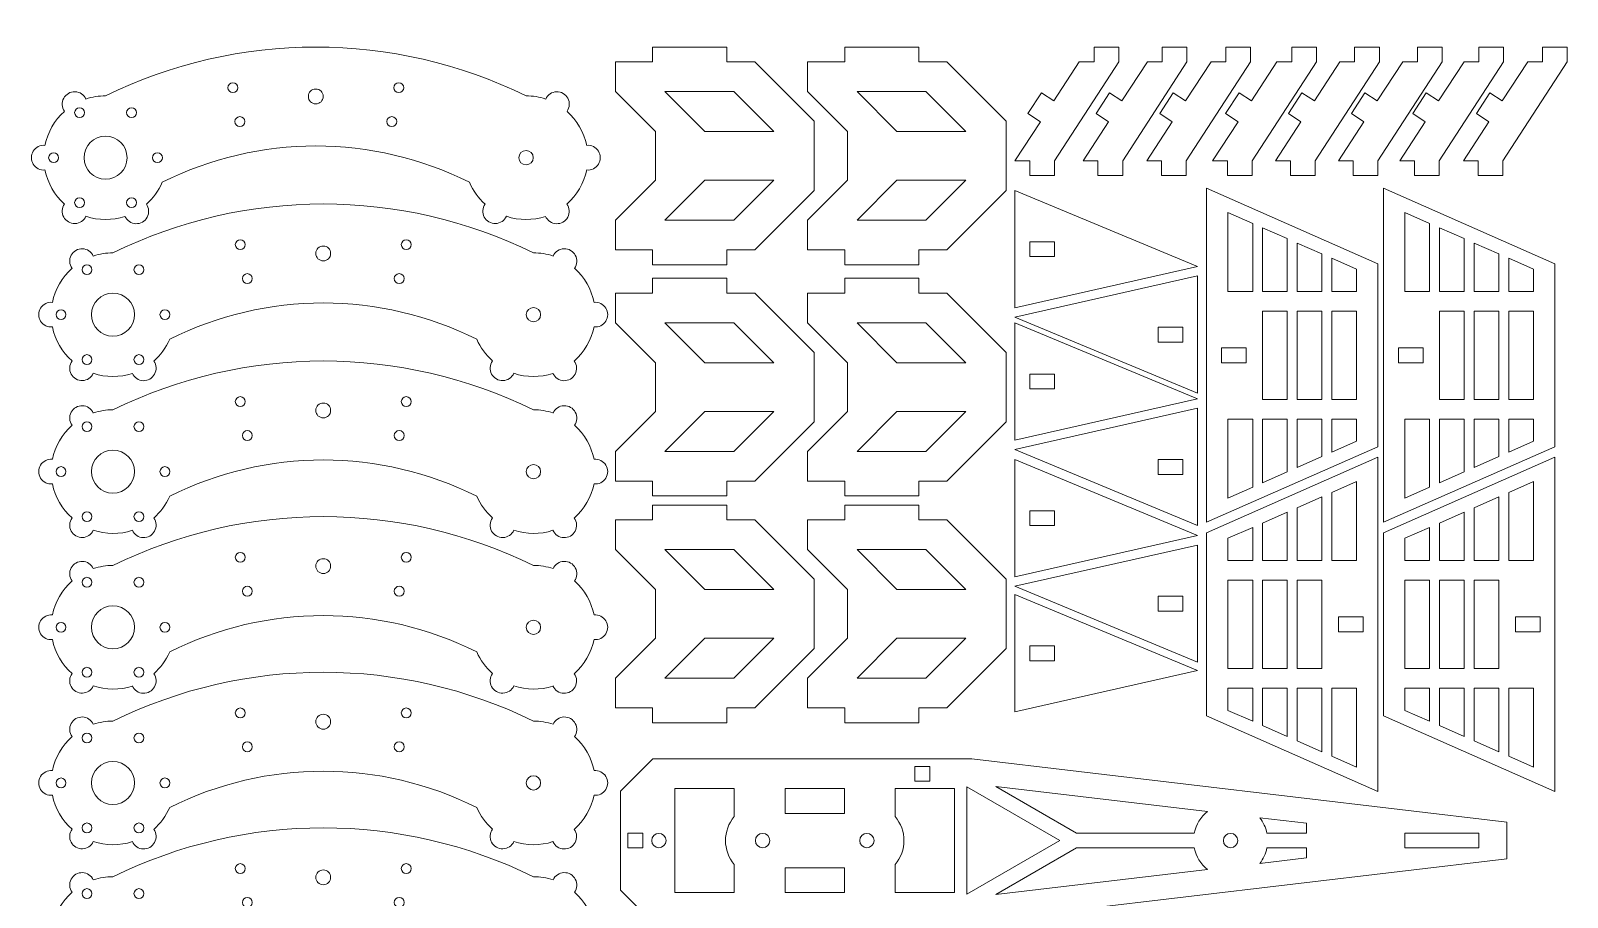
# Model space of a CAD drawing. Header units: millimetres. Extents: x -25 to 568, y -670 to -7.
# Drawn here: x 257.6 to 568.2, y -182.6 to -7.4 of the extents above; entities that cross this region are included whole.
import ezdxf

# ---------------------------------------------------------------- set-up
doc = ezdxf.new("R2010")
doc.units = ezdxf.units.MM
doc.linetypes.add('K5LT32768', pattern=[0])

# ---------------------------------------------------------------- blocks, each defined once
blk = doc.blocks.new('U63')
at = {"color": 5, "linetype": 'K5LT32768', "lineweight": 18, "true_color": 0x0000ff}
for centre, radius in [((298.43, -18.9), 1), ((331.98, -18.9), 1), ((315.2, -20.68), 1.5), ((267.45, -23.95), 1), ((277.95, -23.95), 1), ((299.85, -25.75), 1), ((330.56, -25.75), 1), ((272.7, -33.05), 4.35), ((262.2, -33.05), 1), ((283.2, -33.05), 1), ((357.7, -33.05), 1.45), ((267.45, -42.14), 1), ((277.95, -42.14), 1)]:
    blk.add_circle(centre, radius, dxfattribs=at)
for centre, radius, start, end in [((315.2, -107.13), 96.45, 63.855, 116.145), ((266.45, -22.22), 2.5, 24.2608, 215.7392), ((272.7, -33.05), 12.5, 90, 108.5217), ((357.7, -33.05), 12.5, 71.4783, 90), ((363.95, -22.22), 2.5, 324.2608, 155.7392), ((272.7, -33.05), 12.5, 131.4783, 168.5217), ((357.7, -33.05), 12.5, 11.4783, 48.5217), ((260.2, -33.05), 2.5, 84.2608, 275.7392), ((315.2, -99.88), 69.2, 63.3542, 116.6458), ((370.2, -33.05), 2.5, 264.2608, 95.7392), ((272.7, -33.05), 12.5, 191.4783, 228.5217), ((357.7, -33.05), 12.5, 311.2695, 348.5217), ((272.7, -33.05), 12.5, 311.2695, 336.517), ((357.7, -33.05), 12.5, 203.483, 228.5217), ((266.45, -43.87), 2.5, 144.2608, 335.7392), ((278.91, -43.9), 2.5, 204.052, 35.5303), ((351.45, -43.87), 2.5, 144.2608, 335.7392), ((363.91, -43.9), 2.5, 204.052, 35.5303), ((272.7, -33.05), 12.5, 251.4783, 288.3128), ((357.7, -33.05), 12.5, 251.4783, 288.3128)]:
    blk.add_arc(centre, radius, start, end, dxfattribs=at)
blk = doc.blocks.new('U64')
at = {"color": 5, "linetype": 'K5LT32768', "lineweight": 18, "true_color": 0x0000ff}
for centre, radius in [((299.93, -50.63), 1), ((333.48, -50.63), 1), ((316.7, -52.41), 1.5), ((268.95, -55.69), 1), ((279.45, -55.69), 1), ((301.35, -57.49), 1), ((332.06, -57.49), 1), ((274.2, -64.78), 4.35), ((263.7, -64.78), 1), ((284.7, -64.78), 1), ((359.2, -64.78), 1.45), ((268.95, -73.87), 1), ((279.45, -73.87), 1)]:
    blk.add_circle(centre, radius, dxfattribs=at)
for centre, radius, start, end in [((316.7, -138.86), 96.45, 63.855, 116.145), ((267.95, -53.96), 2.5, 24.2608, 215.7392), ((274.2, -64.78), 12.5, 90, 108.5217), ((359.2, -64.78), 12.5, 71.4783, 90), ((365.45, -53.96), 2.5, 324.2608, 155.7392), ((274.2, -64.78), 12.5, 131.4783, 168.5217), ((359.2, -64.78), 12.5, 11.4783, 48.5217), ((261.7, -64.78), 2.5, 84.2608, 275.7392), ((316.7, -131.61), 69.2, 63.3542, 116.6458), ((371.7, -64.78), 2.5, 264.2608, 95.7392), ((274.2, -64.78), 12.5, 191.4783, 228.5217), ((359.2, -64.78), 12.5, 311.2695, 348.5217), ((274.2, -64.78), 12.5, 311.2695, 336.517), ((359.2, -64.78), 12.5, 203.483, 228.5217), ((267.95, -75.61), 2.5, 144.2608, 335.7392), ((280.41, -75.63), 2.5, 204.052, 35.5303), ((352.95, -75.61), 2.5, 144.2608, 335.7392), ((365.41, -75.63), 2.5, 204.052, 35.5303), ((274.2, -64.78), 12.5, 251.4783, 288.3128), ((359.2, -64.78), 12.5, 251.4783, 288.3128)]:
    blk.add_arc(centre, radius, start, end, dxfattribs=at)
blk = doc.blocks.new('U65')
at = {"color": 5, "linetype": 'K5LT32768', "lineweight": 18, "true_color": 0x0000ff}
for centre, radius in [((299.93, -82.36), 1), ((316.7, -84.15), 1.5), ((333.48, -82.36), 1), ((268.95, -87.42), 1), ((279.45, -87.42), 1), ((301.35, -89.22), 1), ((332.06, -89.22), 1), ((274.2, -96.51), 4.35), ((263.7, -96.51), 1), ((284.7, -96.51), 1), ((359.2, -96.51), 1.45), ((268.95, -105.61), 1), ((279.45, -105.61), 1)]:
    blk.add_circle(centre, radius, dxfattribs=at)
for centre, radius, start, end in [((316.7, -170.6), 96.45, 63.855, 116.145), ((267.95, -85.69), 2.5, 24.2608, 215.7392), ((365.45, -85.69), 2.5, 324.2608, 155.7392), ((274.2, -96.51), 12.5, 90, 108.5217), ((359.2, -96.51), 12.5, 71.4783, 90), ((274.2, -96.51), 12.5, 131.4783, 168.5217), ((359.2, -96.51), 12.5, 11.4783, 48.5217), ((261.7, -96.51), 2.5, 84.2608, 275.7392), ((316.7, -163.35), 69.2, 63.3542, 116.6458), ((371.7, -96.51), 2.5, 264.2608, 95.7392), ((274.2, -96.51), 12.5, 191.4783, 228.5217), ((359.2, -96.51), 12.5, 311.2695, 348.5217), ((274.2, -96.51), 12.5, 311.2695, 336.517), ((359.2, -96.51), 12.5, 203.483, 228.5217), ((267.95, -107.34), 2.5, 144.2608, 335.7392), ((274.2, -96.51), 12.5, 251.4783, 288.3128), ((280.41, -107.36), 2.5, 204.052, 35.5303), ((352.95, -107.34), 2.5, 144.2608, 335.7392), ((359.2, -96.51), 12.5, 251.4783, 288.3128), ((365.41, -107.36), 2.5, 204.052, 35.5303)]:
    blk.add_arc(centre, radius, start, end, dxfattribs=at)
blk = doc.blocks.new('U66')
at = {"color": 5, "linetype": 'K5LT32768', "lineweight": 18, "true_color": 0x0000ff}
for centre, radius in [((299.93, -113.83), 1), ((316.7, -115.61), 1.5), ((333.48, -113.83), 1), ((268.95, -118.88), 1), ((279.45, -118.88), 1), ((301.35, -120.68), 1), ((332.06, -120.68), 1), ((274.2, -127.98), 4.35), ((263.7, -127.98), 1), ((284.7, -127.98), 1), ((359.2, -127.98), 1.45), ((268.95, -137.07), 1), ((279.45, -137.07), 1)]:
    blk.add_circle(centre, radius, dxfattribs=at)
for centre, radius, start, end in [((316.7, -202.06), 96.45, 63.855, 116.145), ((267.95, -117.15), 2.5, 24.2608, 215.7392), ((365.45, -117.15), 2.5, 324.2608, 155.7392), ((274.2, -127.98), 12.5, 90, 108.5217), ((359.2, -127.98), 12.5, 71.4783, 90), ((274.2, -127.98), 12.5, 131.4783, 168.5217), ((359.2, -127.98), 12.5, 11.4783, 48.5217), ((261.7, -127.98), 2.5, 84.2608, 275.7392), ((316.7, -194.81), 69.2, 63.3542, 116.6458), ((371.7, -127.98), 2.5, 264.2608, 95.7392), ((274.2, -127.98), 12.5, 191.4783, 228.5217), ((274.2, -127.98), 12.5, 311.2695, 336.517), ((359.2, -127.98), 12.5, 203.483, 228.5217), ((359.2, -127.98), 12.5, 311.2695, 348.5217), ((267.95, -138.8), 2.5, 144.2608, 335.7392), ((280.41, -138.82), 2.5, 204.052, 35.5303), ((352.95, -138.8), 2.5, 144.2608, 335.7392), ((365.41, -138.82), 2.5, 204.052, 35.5303), ((274.2, -127.98), 12.5, 251.4783, 288.3128), ((359.2, -127.98), 12.5, 251.4783, 288.3128)]:
    blk.add_arc(centre, radius, start, end, dxfattribs=at)
blk = doc.blocks.new('U67')
at = {"color": 5, "linetype": 'K5LT32768', "lineweight": 18, "true_color": 0x0000ff}
for centre, radius in [((299.93, -145.29), 1), ((316.7, -147.07), 1.5), ((333.48, -145.29), 1), ((268.95, -150.35), 1), ((279.45, -150.35), 1), ((301.35, -152.14), 1), ((332.06, -152.14), 1), ((274.2, -159.44), 4.35), ((359.2, -159.44), 1.45), ((263.7, -159.44), 1), ((284.7, -159.44), 1), ((268.95, -168.53), 1), ((279.45, -168.53), 1)]:
    blk.add_circle(centre, radius, dxfattribs=at)
for centre, radius, start, end in [((316.7, -233.52), 96.45, 63.855, 116.145), ((267.95, -148.61), 2.5, 24.2608, 215.7392), ((274.2, -159.44), 12.5, 90, 108.5217), ((359.2, -159.44), 12.5, 71.4783, 90), ((365.45, -148.61), 2.5, 324.2608, 155.7392), ((274.2, -159.44), 12.5, 131.4783, 168.5217), ((359.2, -159.44), 12.5, 11.4783, 48.5217), ((261.7, -159.44), 2.5, 84.2608, 275.7392), ((316.7, -226.27), 69.2, 63.3542, 116.6458), ((371.7, -159.44), 2.5, 264.2608, 95.7392), ((274.2, -159.44), 12.5, 191.4783, 228.5217), ((274.2, -159.44), 12.5, 311.2695, 336.517), ((359.2, -159.44), 12.5, 203.483, 228.5217), ((359.2, -159.44), 12.5, 311.2695, 348.5217), ((267.95, -170.26), 2.5, 144.2608, 335.7392), ((280.41, -170.29), 2.5, 204.052, 35.5303), ((352.95, -170.26), 2.5, 144.2608, 335.7392), ((365.41, -170.29), 2.5, 204.052, 35.5303), ((274.2, -159.44), 12.5, 251.4783, 288.3128), ((359.2, -159.44), 12.5, 251.4783, 288.3128)]:
    blk.add_arc(centre, radius, start, end, dxfattribs=at)
blk = doc.blocks.new('U68')
at = {"color": 5, "linetype": 'K5LT32768', "lineweight": 18, "true_color": 0x0000ff}
for centre, radius in [((299.93, -176.75), 1), ((333.48, -176.75), 1), ((316.7, -178.53), 1.5), ((268.95, -181.81), 1), ((279.45, -181.81), 1), ((301.35, -183.6), 1), ((332.06, -183.6), 1), ((274.2, -190.9), 4.35), ((359.2, -190.9), 1.45), ((263.7, -190.9), 1), ((284.7, -190.9), 1), ((268.95, -199.99), 1), ((279.45, -199.99), 1)]:
    blk.add_circle(centre, radius, dxfattribs=at)
for centre, radius, start, end in [((316.7, -264.98), 96.45, 63.855, 116.145), ((267.95, -180.07), 2.5, 24.2608, 215.7392), ((274.2, -190.9), 12.5, 90, 108.5217), ((359.2, -190.9), 12.5, 71.4783, 90), ((365.45, -180.07), 2.5, 324.2608, 155.7392), ((274.2, -190.9), 12.5, 131.4783, 168.5217), ((359.2, -190.9), 12.5, 11.4783, 48.5217), ((261.7, -190.9), 2.5, 84.2608, 275.7392), ((316.7, -257.73), 69.2, 63.3542, 116.6458), ((371.7, -190.9), 2.5, 264.2608, 95.7392), ((274.2, -190.9), 12.5, 191.4783, 228.5217), ((359.2, -190.9), 12.5, 311.2695, 348.5217), ((274.2, -190.9), 12.5, 311.2695, 336.517), ((359.2, -190.9), 12.5, 203.483, 228.5217), ((267.95, -201.73), 2.5, 144.2608, 335.7392), ((280.41, -201.75), 2.5, 204.052, 35.5303), ((352.95, -201.73), 2.5, 144.2608, 335.7392), ((365.41, -201.75), 2.5, 204.052, 35.5303), ((274.2, -190.9), 12.5, 251.4783, 288.3128), ((359.2, -190.9), 12.5, 251.4783, 288.3128)]:
    blk.add_arc(centre, radius, start, end, dxfattribs=at)
blk = doc.blocks.new('U75')
at = {"color": 5, "linetype": 'K5LT32768', "lineweight": 18, "true_color": 0x0000ff}
for p, q in [((383.27, -13.68), (383.27, -10.68)), ((398.27, -10.68), (383.27, -10.68)), ((398.27, -13.68), (398.27, -10.68)), ((375.77, -13.68), (383.27, -13.68)), ((375.77, -13.68), (375.77, -19.68)), ((398.27, -13.68), (403.91, -13.68)), ((403.91, -13.68), (415.91, -25.68)), ((375.77, -19.68), (383.84, -27.75)), ((385.77, -19.68), (399.7, -19.68)), ((385.77, -19.68), (393.84, -27.75)), ((399.7, -19.68), (407.77, -27.75)), ((383.84, -27.75), (383.84, -37.61)), ((393.84, -27.75), (407.77, -27.75)), ((415.91, -25.68), (415.91, -39.68)), ((375.77, -45.68), (383.84, -37.61)), ((385.77, -45.68), (393.84, -37.61)), ((407.77, -37.61), (393.84, -37.61)), ((399.7, -45.68), (407.77, -37.61)), ((403.91, -51.68), (415.91, -39.68)), ((375.77, -45.68), (375.77, -51.68)), ((385.77, -45.68), (399.7, -45.68)), ((383.27, -51.68), (375.77, -51.68)), ((383.27, -51.68), (383.27, -54.68)), ((403.91, -51.68), (398.27, -51.68)), ((398.27, -51.68), (398.27, -54.68)), ((383.27, -54.68), (398.27, -54.68))]:
    blk.add_line(p, q, dxfattribs=at)
blk = doc.blocks.new('U76')
at = {"color": 5, "linetype": 'K5LT32768', "lineweight": 18, "true_color": 0x0000ff}
for p, q in [((383.27, -60.43), (383.27, -57.43)), ((398.27, -57.43), (383.27, -57.43)), ((398.27, -60.43), (398.27, -57.43)), ((375.77, -60.43), (383.27, -60.43)), ((375.77, -60.43), (375.77, -66.43)), ((398.27, -60.43), (403.91, -60.43)), ((403.91, -60.43), (415.91, -72.43)), ((375.77, -66.43), (383.84, -74.5)), ((385.77, -66.43), (399.7, -66.43)), ((385.77, -66.43), (393.84, -74.5)), ((399.7, -66.43), (407.77, -74.5)), ((383.84, -74.5), (383.84, -84.36)), ((393.84, -74.5), (407.77, -74.5)), ((415.91, -72.43), (415.91, -86.43)), ((375.77, -92.43), (383.84, -84.36)), ((385.77, -92.43), (393.84, -84.36)), ((407.77, -84.36), (393.84, -84.36)), ((399.7, -92.43), (407.77, -84.36)), ((403.91, -98.43), (415.91, -86.43)), ((375.77, -92.43), (375.77, -98.43)), ((385.77, -92.43), (399.7, -92.43)), ((383.27, -98.43), (375.77, -98.43)), ((383.27, -98.43), (383.27, -101.43)), ((403.91, -98.43), (398.27, -98.43)), ((398.27, -98.43), (398.27, -101.43)), ((383.27, -101.43), (398.27, -101.43))]:
    blk.add_line(p, q, dxfattribs=at)
blk = doc.blocks.new('U77')
at = {"color": 5, "linetype": 'K5LT32768', "lineweight": 18, "true_color": 0x0000ff}
for p, q in [((383.27, -106.28), (383.27, -103.28)), ((398.27, -103.28), (383.27, -103.28)), ((398.27, -106.28), (398.27, -103.28)), ((375.77, -106.28), (383.27, -106.28)), ((375.77, -106.28), (375.77, -112.28)), ((398.27, -106.28), (403.91, -106.28)), ((403.91, -106.28), (415.91, -118.28)), ((375.77, -112.28), (383.84, -120.35)), ((385.77, -112.28), (399.7, -112.28)), ((385.77, -112.28), (393.84, -120.35)), ((399.7, -112.28), (407.77, -120.35)), ((383.84, -120.35), (383.84, -130.21)), ((393.84, -120.35), (407.77, -120.35)), ((415.91, -118.28), (415.91, -132.28)), ((375.77, -138.28), (383.84, -130.21)), ((385.77, -138.28), (393.84, -130.21)), ((407.77, -130.21), (393.84, -130.21)), ((399.7, -138.28), (407.77, -130.21)), ((403.91, -144.28), (415.91, -132.28)), ((375.77, -138.28), (375.77, -144.28)), ((385.77, -138.28), (399.7, -138.28)), ((383.27, -144.28), (375.77, -144.28)), ((383.27, -144.28), (383.27, -147.28)), ((403.91, -144.28), (398.27, -144.28)), ((398.27, -144.28), (398.27, -147.28)), ((383.27, -147.28), (398.27, -147.28))]:
    blk.add_line(p, q, dxfattribs=at)
blk = doc.blocks.new('U78')
at = {"color": 5, "linetype": 'K5LT32768', "lineweight": 18, "true_color": 0x0000ff}
for p, q in [((422.1, -13.68), (422.1, -10.68)), ((437.1, -10.68), (422.1, -10.68)), ((437.1, -13.68), (437.1, -10.68)), ((414.6, -13.68), (422.1, -13.68)), ((414.6, -13.68), (414.6, -19.68)), ((437.1, -13.68), (442.74, -13.68)), ((442.74, -13.68), (454.74, -25.68)), ((414.6, -19.68), (422.67, -27.75)), ((424.6, -19.68), (438.53, -19.68)), ((424.6, -19.68), (432.67, -27.75)), ((438.53, -19.68), (446.6, -27.75)), ((422.67, -27.75), (422.67, -37.61)), ((432.67, -27.75), (446.6, -27.75)), ((454.74, -25.68), (454.74, -39.68)), ((414.6, -45.68), (422.67, -37.61)), ((424.6, -45.68), (432.67, -37.61)), ((446.6, -37.61), (432.67, -37.61)), ((438.53, -45.68), (446.6, -37.61)), ((442.74, -51.68), (454.74, -39.68)), ((414.6, -45.68), (414.6, -51.68)), ((424.6, -45.68), (438.53, -45.68)), ((422.1, -51.68), (414.6, -51.68)), ((422.1, -51.68), (422.1, -54.68)), ((442.74, -51.68), (437.1, -51.68)), ((437.1, -51.68), (437.1, -54.68)), ((422.1, -54.68), (437.1, -54.68))]:
    blk.add_line(p, q, dxfattribs=at)
blk = doc.blocks.new('U79')
at = {"color": 5, "linetype": 'K5LT32768', "lineweight": 18, "true_color": 0x0000ff}
for p, q in [((422.1, -60.43), (422.1, -57.43)), ((437.1, -57.43), (422.1, -57.43)), ((437.1, -60.43), (437.1, -57.43)), ((414.6, -60.43), (422.1, -60.43)), ((414.6, -60.43), (414.6, -66.43)), ((437.1, -60.43), (442.74, -60.43)), ((442.74, -60.43), (454.74, -72.43)), ((414.6, -66.43), (422.67, -74.5)), ((424.6, -66.43), (438.53, -66.43)), ((424.6, -66.43), (432.67, -74.5)), ((438.53, -66.43), (446.6, -74.5)), ((422.67, -74.5), (422.67, -84.36)), ((432.67, -74.5), (446.6, -74.5)), ((454.74, -72.43), (454.74, -86.43)), ((414.6, -92.43), (422.67, -84.36)), ((424.6, -92.43), (432.67, -84.36)), ((446.6, -84.36), (432.67, -84.36)), ((438.53, -92.43), (446.6, -84.36)), ((442.74, -98.43), (454.74, -86.43)), ((414.6, -92.43), (414.6, -98.43)), ((424.6, -92.43), (438.53, -92.43)), ((422.1, -98.43), (414.6, -98.43)), ((422.1, -98.43), (422.1, -101.43)), ((442.74, -98.43), (437.1, -98.43)), ((437.1, -98.43), (437.1, -101.43)), ((422.1, -101.43), (437.1, -101.43))]:
    blk.add_line(p, q, dxfattribs=at)
blk = doc.blocks.new('U80')
at = {"color": 5, "linetype": 'K5LT32768', "lineweight": 18, "true_color": 0x0000ff}
for p, q in [((422.1, -106.28), (422.1, -103.28)), ((437.1, -103.28), (422.1, -103.28)), ((437.1, -106.28), (437.1, -103.28)), ((414.6, -106.28), (422.1, -106.28)), ((414.6, -106.28), (414.6, -112.28)), ((437.1, -106.28), (442.74, -106.28)), ((442.74, -106.28), (454.74, -118.28)), ((414.6, -112.28), (422.67, -120.35)), ((424.6, -112.28), (438.53, -112.28)), ((424.6, -112.28), (432.67, -120.35)), ((438.53, -112.28), (446.6, -120.35)), ((422.67, -120.35), (422.67, -130.21)), ((432.67, -120.35), (446.6, -120.35)), ((454.74, -118.28), (454.74, -132.28)), ((414.6, -138.28), (422.67, -130.21)), ((424.6, -138.28), (432.67, -130.21)), ((446.6, -130.21), (432.67, -130.21)), ((438.53, -138.28), (446.6, -130.21)), ((442.74, -144.28), (454.74, -132.28)), ((414.6, -138.28), (414.6, -144.28)), ((424.6, -138.28), (438.53, -138.28)), ((422.1, -144.28), (414.6, -144.28)), ((422.1, -144.28), (422.1, -147.28)), ((442.74, -144.28), (437.1, -144.28)), ((437.1, -144.28), (437.1, -147.28)), ((422.1, -147.28), (437.1, -147.28))]:
    blk.add_line(p, q, dxfattribs=at)

msp = doc.modelspace()

# ---------------------------------------------------------------- linework, layer by layer
at = {"color": 5, "linetype": 'K5LT32768', "lineweight": 18, "true_color": 0x0000ff}
for p, q in [((472.51, -13.68), (472.51, -10.68)), ((472.51, -10.68), (477.51, -10.68)), ((477.51, -10.68), (477.51, -13.68)), ((486.29, -13.68), (486.29, -10.68)), ((486.29, -10.68), (491.29, -10.68)), ((491.29, -10.68), (491.29, -13.68)), ((499.15, -13.68), (499.15, -10.68)), ((499.15, -10.68), (504.15, -10.68)), ((504.15, -10.68), (504.15, -13.68)), ((512.48, -13.68), (512.48, -10.68)), ((512.48, -10.68), (517.48, -10.68)), ((517.48, -10.68), (517.48, -13.68)), ((525.18, -13.68), (525.18, -10.68)), ((525.18, -10.68), (530.18, -10.68)), ((530.18, -10.68), (530.18, -13.68)), ((537.89, -13.68), (537.89, -10.68)), ((537.89, -10.68), (542.89, -10.68)), ((542.89, -10.68), (542.89, -13.68)), ((550.29, -13.68), (550.29, -10.68)), ((550.29, -10.68), (555.29, -10.68)), ((555.29, -10.68), (555.29, -13.68)), ((563.16, -13.68), (563.16, -10.68)), ((563.16, -10.68), (568.16, -10.68)), ((568.16, -10.68), (568.16, -13.68)), ((464.37, -21.58), (469.51, -13.68)), ((464.51, -33.68), (477.51, -13.68)), ((469.51, -13.68), (472.51, -13.68)), ((478.15, -21.58), (483.29, -13.68)), ((478.29, -33.68), (491.29, -13.68)), ((483.29, -13.68), (486.29, -13.68)), ((491.02, -21.58), (496.15, -13.68)), ((491.15, -33.68), (504.15, -13.68)), ((496.15, -13.68), (499.15, -13.68)), ((504.34, -21.58), (509.48, -13.68)), ((504.48, -33.68), (517.48, -13.68)), ((509.48, -13.68), (512.48, -13.68)), ((517.05, -21.58), (522.18, -13.68)), ((517.18, -33.68), (530.18, -13.68)), ((522.18, -13.68), (525.18, -13.68)), ((529.75, -21.58), (534.89, -13.68)), ((529.89, -33.68), (542.89, -13.68)), ((534.89, -13.68), (537.89, -13.68)), ((542.16, -21.58), (547.29, -13.68)), ((542.29, -33.68), (555.29, -13.68)), ((547.29, -13.68), (550.29, -13.68)), ((555.02, -21.58), (560.16, -13.68)), ((555.16, -33.68), (568.16, -13.68)), ((560.16, -13.68), (563.16, -13.68)), ((459.13, -24.14), (461.86, -19.95)), ((461.86, -19.95), (464.37, -21.58)), ((472.91, -24.14), (475.64, -19.95)), ((475.64, -19.95), (478.15, -21.58)), ((485.78, -24.14), (488.5, -19.95)), ((488.5, -19.95), (491.02, -21.58)), ((499.1, -24.14), (501.82, -19.95)), ((501.82, -19.95), (504.34, -21.58)), ((511.81, -24.14), (514.53, -19.95)), ((514.53, -19.95), (517.05, -21.58)), ((524.51, -24.14), (527.24, -19.95)), ((527.24, -19.95), (529.75, -21.58)), ((536.92, -24.14), (539.64, -19.95)), ((539.64, -19.95), (542.16, -21.58)), ((549.78, -24.14), (552.5, -19.95)), ((552.5, -19.95), (555.02, -21.58)), ((459.13, -24.14), (461.65, -25.78)), ((472.91, -24.14), (475.43, -25.78)), ((485.78, -24.14), (488.29, -25.78)), ((499.1, -24.14), (501.61, -25.78)), ((511.81, -24.14), (514.32, -25.78)), ((524.51, -24.14), (527.03, -25.78)), ((536.92, -24.14), (539.43, -25.78)), ((549.78, -24.14), (552.29, -25.78)), ((456.51, -33.68), (461.65, -25.78)), ((470.29, -33.68), (475.43, -25.78)), ((483.15, -33.68), (488.29, -25.78)), ((496.48, -33.68), (501.61, -25.78)), ((509.18, -33.68), (514.32, -25.78)), ((521.89, -33.68), (527.03, -25.78)), ((534.29, -33.68), (539.43, -25.78)), ((547.16, -33.68), (552.29, -25.78)), ((459.51, -33.68), (456.51, -33.68)), ((459.51, -36.68), (459.51, -33.68)), ((464.51, -33.68), (464.51, -36.68)), ((473.29, -33.68), (470.29, -33.68)), ((473.29, -36.68), (473.29, -33.68)), ((478.29, -33.68), (478.29, -36.68)), ((486.15, -33.68), (483.15, -33.68)), ((486.15, -36.68), (486.15, -33.68)), ((491.15, -33.68), (491.15, -36.68)), ((499.48, -33.68), (496.48, -33.68)), ((499.48, -36.68), (499.48, -33.68)), ((504.48, -33.68), (504.48, -36.68)), ((512.18, -33.68), (509.18, -33.68)), ((512.18, -36.68), (512.18, -33.68)), ((517.18, -33.68), (517.18, -36.68)), ((524.89, -33.68), (521.89, -33.68)), ((524.89, -36.68), (524.89, -33.68)), ((529.89, -33.68), (529.89, -36.68)), ((537.29, -33.68), (534.29, -33.68)), ((537.29, -36.68), (537.29, -33.68)), ((542.29, -33.68), (542.29, -36.68)), ((550.16, -33.68), (547.16, -33.68)), ((550.16, -36.68), (550.16, -33.68)), ((555.16, -33.68), (555.16, -36.68)), ((464.51, -36.68), (459.51, -36.68)), ((478.29, -36.68), (473.29, -36.68)), ((491.15, -36.68), (486.15, -36.68)), ((504.48, -36.68), (499.48, -36.68)), ((517.18, -36.68), (512.18, -36.68)), ((529.89, -36.68), (524.89, -36.68)), ((542.29, -36.68), (537.29, -36.68)), ((555.16, -36.68), (550.16, -36.68)), ((493.44, -55.04), (456.51, -39.68)), ((456.51, -63.38), (456.51, -39.68)), ((495.25, -39.22), (495.25, -106.76)), ((529.89, -54.51), (495.25, -39.22)), ((531.02, -39.22), (531.02, -106.76)), ((565.66, -54.51), (531.02, -39.22)), ((499.57, -44.13), (499.57, -60.07)), ((499.57, -44.13), (504.57, -46.33)), ((504.57, -60.07), (504.57, -46.33)), ((535.34, -44.13), (535.34, -60.07)), ((535.34, -44.13), (540.34, -46.33)), ((540.34, -60.07), (540.34, -46.33)), ((506.57, -47.22), (506.57, -60.07)), ((506.57, -47.22), (511.57, -49.42)), ((511.57, -60.07), (511.57, -49.42)), ((542.34, -47.22), (542.34, -60.07)), ((542.34, -47.22), (547.34, -49.42)), ((547.34, -60.07), (547.34, -49.42)), ((459.51, -50.03), (464.51, -50.03)), ((459.51, -53.03), (459.51, -50.03)), ((464.51, -50.03), (464.51, -53.03)), ((513.57, -50.3), (513.57, -60.07)), ((513.57, -50.3), (518.57, -52.51)), ((518.57, -60.07), (518.57, -52.51)), ((549.34, -50.3), (549.34, -60.07)), ((549.34, -50.3), (554.34, -52.51)), ((554.34, -60.07), (554.34, -52.51)), ((456.51, -63.38), (493.44, -55.04)), ((464.51, -53.03), (459.51, -53.03)), ((520.57, -53.39), (520.57, -60.07)), ((520.57, -53.39), (525.57, -55.6)), ((525.57, -60.07), (525.57, -55.6)), ((529.89, -91.47), (529.89, -54.51)), ((556.34, -53.39), (556.34, -60.07)), ((556.34, -53.39), (561.34, -55.6)), ((561.34, -60.07), (561.34, -55.6)), ((565.66, -91.47), (565.66, -54.51)), ((493.44, -56.96), (456.51, -65.31)), ((493.44, -56.96), (493.44, -80.67)), ((499.57, -60.07), (504.57, -60.07)), ((506.57, -60.07), (511.57, -60.07)), ((513.57, -60.07), (518.57, -60.07)), ((520.57, -60.07), (525.57, -60.07)), ((535.34, -60.07), (540.34, -60.07)), ((542.34, -60.07), (547.34, -60.07)), ((549.34, -60.07), (554.34, -60.07)), ((556.34, -60.07), (561.34, -60.07)), ((506.57, -64.06), (511.57, -64.06)), ((506.57, -64.06), (506.57, -81.92)), ((511.57, -81.92), (511.57, -64.06)), ((513.57, -64.06), (518.57, -64.06)), ((513.57, -64.06), (513.57, -81.92)), ((518.57, -81.92), (518.57, -64.06)), ((520.57, -64.06), (525.57, -64.06)), ((520.57, -64.06), (520.57, -81.92)), ((525.57, -81.92), (525.57, -64.06)), ((542.34, -64.06), (547.34, -64.06)), ((542.34, -64.06), (542.34, -81.92)), ((547.34, -81.92), (547.34, -64.06)), ((549.34, -64.06), (554.34, -64.06)), ((549.34, -64.06), (549.34, -81.92)), ((554.34, -81.92), (554.34, -64.06)), ((556.34, -64.06), (561.34, -64.06)), ((556.34, -64.06), (556.34, -81.92)), ((561.34, -81.92), (561.34, -64.06)), ((456.51, -65.31), (493.44, -80.67)), ((493.44, -81.79), (456.51, -66.43)), ((456.51, -90.13), (456.51, -66.43)), ((485.44, -70.32), (485.44, -67.32)), ((485.44, -67.32), (490.44, -67.32)), ((490.44, -67.32), (490.44, -70.32)), ((490.44, -70.32), (485.44, -70.32)), ((498.25, -71.49), (503.25, -71.49)), ((498.25, -74.49), (498.25, -71.49)), ((503.25, -74.49), (498.25, -74.49)), ((503.25, -71.49), (503.25, -74.49)), ((534.02, -71.49), (539.02, -71.49)), ((534.02, -74.49), (534.02, -71.49)), ((539.02, -74.49), (534.02, -74.49)), ((539.02, -71.49), (539.02, -74.49)), ((459.51, -76.78), (464.51, -76.78)), ((459.51, -79.78), (459.51, -76.78)), ((464.51, -76.78), (464.51, -79.78)), ((464.51, -79.78), (459.51, -79.78)), ((456.51, -90.13), (493.44, -81.79)), ((493.44, -83.71), (456.51, -92.06)), ((493.44, -83.71), (493.44, -107.42)), ((506.57, -81.92), (511.57, -81.92)), ((513.57, -81.92), (518.57, -81.92)), ((520.57, -81.92), (525.57, -81.92)), ((542.34, -81.92), (547.34, -81.92)), ((549.34, -81.92), (554.34, -81.92)), ((556.34, -81.92), (561.34, -81.92)), ((499.57, -85.9), (504.57, -85.9)), ((499.57, -85.9), (499.57, -101.85)), ((504.57, -99.64), (504.57, -85.9)), ((506.57, -85.9), (511.57, -85.9)), ((506.57, -85.9), (506.57, -98.76)), ((511.57, -96.56), (511.57, -85.9)), ((513.57, -85.9), (518.57, -85.9)), ((513.57, -95.67), (513.57, -85.9)), ((518.57, -85.9), (518.57, -93.47)), ((520.57, -85.9), (525.57, -85.9)), ((520.57, -85.9), (520.57, -92.58)), ((525.57, -90.38), (525.57, -85.9)), ((535.34, -85.9), (540.34, -85.9)), ((535.34, -85.9), (535.34, -101.85)), ((540.34, -99.64), (540.34, -85.9)), ((542.34, -85.9), (547.34, -85.9)), ((542.34, -85.9), (542.34, -98.76)), ((547.34, -96.56), (547.34, -85.9)), ((549.34, -85.9), (554.34, -85.9)), ((549.34, -95.67), (549.34, -85.9)), ((554.34, -85.9), (554.34, -93.47)), ((556.34, -85.9), (561.34, -85.9)), ((556.34, -85.9), (556.34, -92.58)), ((561.34, -90.38), (561.34, -85.9)), ((456.51, -92.06), (493.44, -107.42)), ((529.89, -91.47), (495.25, -106.76)), ((520.57, -92.58), (525.57, -90.38)), ((565.66, -91.47), (531.02, -106.76)), ((556.34, -92.58), (561.34, -90.38)), ((493.44, -109.43), (456.51, -94.07)), ((456.51, -117.77), (456.51, -94.07)), ((485.44, -97.07), (485.44, -94.07)), ((485.44, -94.07), (490.44, -94.07)), ((490.44, -94.07), (490.44, -97.07)), ((495.25, -108.89), (529.89, -93.61)), ((513.57, -95.67), (518.57, -93.47)), ((529.89, -161.14), (529.89, -93.61)), ((531.02, -108.89), (565.66, -93.61)), ((549.34, -95.67), (554.34, -93.47)), ((565.66, -161.14), (565.66, -93.61)), ((490.44, -97.07), (485.44, -97.07)), ((506.57, -98.76), (511.57, -96.56)), ((525.57, -98.52), (520.57, -100.72)), ((525.57, -114.46), (525.57, -98.52)), ((542.34, -98.76), (547.34, -96.56)), ((561.34, -98.52), (556.34, -100.72)), ((561.34, -114.46), (561.34, -98.52)), ((499.57, -101.85), (504.57, -99.64)), ((518.57, -101.6), (513.57, -103.81)), ((518.57, -114.46), (518.57, -101.6)), ((520.57, -100.72), (520.57, -114.46)), ((535.34, -101.85), (540.34, -99.64)), ((554.34, -101.6), (549.34, -103.81)), ((554.34, -114.46), (554.34, -101.6)), ((556.34, -100.72), (556.34, -114.46)), ((459.51, -104.42), (464.51, -104.42)), ((459.51, -107.42), (459.51, -104.42)), ((464.51, -104.42), (464.51, -107.42)), ((511.57, -104.69), (506.57, -106.9)), ((511.57, -104.69), (511.57, -114.46)), ((513.57, -103.81), (513.57, -114.46)), ((547.34, -104.69), (542.34, -106.9)), ((547.34, -104.69), (547.34, -114.46)), ((549.34, -103.81), (549.34, -114.46)), ((464.51, -107.42), (459.51, -107.42)), ((504.57, -107.78), (499.57, -109.99)), ((504.57, -114.46), (504.57, -107.78)), ((506.57, -114.46), (506.57, -106.9)), ((540.34, -107.78), (535.34, -109.99)), ((540.34, -114.46), (540.34, -107.78)), ((542.34, -114.46), (542.34, -106.9)), ((456.51, -117.77), (493.44, -109.43)), ((493.44, -111.35), (456.51, -119.7)), ((493.44, -111.35), (493.44, -135.06)), ((495.25, -108.89), (495.25, -145.86)), ((499.57, -109.99), (499.57, -114.46)), ((531.02, -108.89), (531.02, -145.86)), ((535.34, -109.99), (535.34, -114.46)), ((504.57, -114.46), (499.57, -114.46)), ((511.57, -114.46), (506.57, -114.46)), ((518.57, -114.46), (513.57, -114.46)), ((525.57, -114.46), (520.57, -114.46)), ((540.34, -114.46), (535.34, -114.46)), ((547.34, -114.46), (542.34, -114.46)), ((554.34, -114.46), (549.34, -114.46)), ((561.34, -114.46), (556.34, -114.46)), ((456.51, -119.7), (493.44, -135.06)), ((504.57, -118.45), (499.57, -118.45)), ((499.57, -118.45), (499.57, -136.3)), ((504.57, -136.3), (504.57, -118.45)), ((511.57, -118.45), (506.57, -118.45)), ((506.57, -118.45), (506.57, -136.3)), ((511.57, -136.3), (511.57, -118.45)), ((518.57, -118.45), (513.57, -118.45)), ((513.57, -118.45), (513.57, -136.3)), ((518.57, -136.3), (518.57, -118.45)), ((540.34, -118.45), (535.34, -118.45)), ((535.34, -118.45), (535.34, -136.3)), ((540.34, -136.3), (540.34, -118.45)), ((547.34, -118.45), (542.34, -118.45)), ((542.34, -118.45), (542.34, -136.3)), ((547.34, -136.3), (547.34, -118.45)), ((554.34, -118.45), (549.34, -118.45)), ((549.34, -118.45), (549.34, -136.3)), ((554.34, -136.3), (554.34, -118.45)), ((493.44, -136.74), (456.51, -121.38)), ((456.51, -145.08), (456.51, -121.38)), ((485.44, -124.71), (485.44, -121.71)), ((485.44, -121.71), (490.44, -121.71)), ((490.44, -121.71), (490.44, -124.71)), ((490.44, -124.71), (485.44, -124.71)), ((521.89, -128.88), (521.89, -125.88)), ((521.89, -125.88), (526.89, -125.88)), ((526.89, -125.88), (526.89, -128.88)), ((557.66, -128.88), (557.66, -125.88)), ((557.66, -125.88), (562.66, -125.88)), ((562.66, -125.88), (562.66, -128.88)), ((526.89, -128.88), (521.89, -128.88)), ((562.66, -128.88), (557.66, -128.88)), ((459.51, -131.73), (464.51, -131.73)), ((459.51, -134.73), (459.51, -131.73)), ((464.51, -131.73), (464.51, -134.73)), ((464.51, -134.73), (459.51, -134.73)), ((504.57, -136.3), (499.57, -136.3)), ((511.57, -136.3), (506.57, -136.3)), ((518.57, -136.3), (513.57, -136.3)), ((540.34, -136.3), (535.34, -136.3)), ((547.34, -136.3), (542.34, -136.3)), ((554.34, -136.3), (549.34, -136.3)), ((456.51, -145.08), (493.44, -136.74)), ((504.57, -140.29), (499.57, -140.29)), ((499.57, -140.29), (499.57, -144.77)), ((504.57, -146.97), (504.57, -140.29)), ((511.57, -140.29), (506.57, -140.29)), ((506.57, -140.29), (506.57, -147.86)), ((511.57, -150.06), (511.57, -140.29)), ((518.57, -140.29), (513.57, -140.29)), ((513.57, -140.29), (513.57, -150.94)), ((518.57, -153.15), (518.57, -140.29)), ((525.57, -140.29), (520.57, -140.29)), ((520.57, -140.29), (520.57, -154.03)), ((525.57, -156.24), (525.57, -140.29)), ((540.34, -140.29), (535.34, -140.29)), ((535.34, -140.29), (535.34, -144.77)), ((540.34, -146.97), (540.34, -140.29)), ((547.34, -140.29), (542.34, -140.29)), ((542.34, -140.29), (542.34, -147.86)), ((547.34, -150.06), (547.34, -140.29)), ((554.34, -140.29), (549.34, -140.29)), ((549.34, -140.29), (549.34, -150.94)), ((554.34, -153.15), (554.34, -140.29)), ((561.34, -140.29), (556.34, -140.29)), ((556.34, -140.29), (556.34, -154.03)), ((561.34, -156.24), (561.34, -140.29)), ((495.25, -145.86), (529.89, -161.14)), ((504.57, -146.97), (499.57, -144.77)), ((531.02, -145.86), (565.66, -161.14)), ((540.34, -146.97), (535.34, -144.77)), ((511.57, -150.06), (506.57, -147.86)), ((547.34, -150.06), (542.34, -147.86)), ((518.57, -153.15), (513.57, -150.94)), ((554.34, -153.15), (549.34, -150.94)), ((376.79, -161.09), (383.29, -154.59)), ((383.29, -154.59), (447.79, -154.59)), ((447.79, -154.59), (555.93, -167.37)), ((525.57, -156.24), (520.57, -154.03)), ((561.34, -156.24), (556.34, -154.03)), ((436.29, -156.09), (439.29, -156.09)), ((436.29, -156.09), (436.29, -159.09)), ((439.29, -156.09), (439.29, -159.09)), ((376.79, -161.09), (376.79, -181.09)), ((387.79, -160.59), (387.79, -181.59)), ((387.79, -160.59), (399.79, -160.59)), ((399.79, -160.59), (399.79, -166.23)), ((422.04, -160.59), (410.04, -160.59)), ((410.04, -160.59), (410.04, -165.59)), ((422.04, -160.59), (422.04, -165.59)), ((432.29, -160.59), (432.29, -166.23)), ((444.29, -160.59), (432.29, -160.59)), ((436.29, -159.09), (439.29, -159.09)), ((444.29, -160.59), (444.29, -181.59)), ((446.79, -160.25), (446.79, -181.93)), ((446.79, -160.25), (465.56, -171.09)), ((452.64, -160.16), (495.43, -165.22)), ((452.64, -160.16), (468.97, -169.59)), ((410.04, -165.59), (422.04, -165.59)), ((515.48, -167.59), (506.01, -166.47)), ((515.48, -167.59), (515.48, -169.59)), ((555.93, -167.37), (555.93, -174.81)), ((378.29, -169.59), (378.29, -172.59)), ((378.29, -169.59), (381.29, -169.59)), ((381.29, -169.59), (381.29, -172.59)), ((468.97, -169.59), (492.75, -169.59)), ((507.45, -169.59), (515.48, -169.59)), ((535.29, -169.59), (535.29, -172.59)), ((550.29, -169.59), (535.29, -169.59)), ((550.29, -169.59), (550.29, -172.59)), ((378.29, -172.59), (381.29, -172.59)), ((446.79, -181.93), (465.56, -171.09)), ((452.64, -182.02), (468.97, -172.59)), ((492.75, -172.59), (468.97, -172.59)), ((515.48, -172.59), (507.45, -172.59)), ((515.48, -172.59), (515.48, -174.59)), ((550.29, -172.59), (535.29, -172.59)), ((399.79, -175.95), (399.79, -181.59)), ((410.04, -176.59), (410.04, -181.59)), ((422.04, -176.59), (410.04, -176.59)), ((422.04, -176.59), (422.04, -181.59)), ((432.29, -175.95), (432.29, -181.59)), ((555.93, -174.81), (447.79, -187.59)), ((495.43, -176.96), (452.64, -182.02)), ((506.01, -175.71), (515.48, -174.59)), ((383.29, -187.59), (376.79, -181.09)), ((387.79, -181.59), (399.79, -181.59)), ((422.04, -181.59), (410.04, -181.59)), ((444.29, -181.59), (432.29, -181.59))]:
    msp.add_line(p, q, dxfattribs=at)
for centre in [(384.54, -171.09), (405.51, -171.09), (426.58, -171.09), (500.1, -171.09)]:
    msp.add_circle(centre, 1.45, dxfattribs=at)
for centre, start, end in [((405.51, -171.09), 139.6287, 220.3713), ((426.58, -171.09), 319.6287, 40.3713), ((500.1, -171.09), 128.4958, 168.463), ((500.1, -171.09), 11.537, 38.024), ((500.1, -171.09), 191.537, 231.5042), ((500.1, -171.09), 321.976, 348.463)]:
    msp.add_arc(centre, 7.5, start, end, dxfattribs=at)

# ---------------------------------------------------------------- block references
for name in ['U63', 'U75', 'U78', 'U64', 'U76', 'U79', 'U65', 'U66', 'U77', 'U80', 'U67', 'U68']:
    msp.add_blockref(name, (0, 0))

doc.saveas('drawing.dxf')
